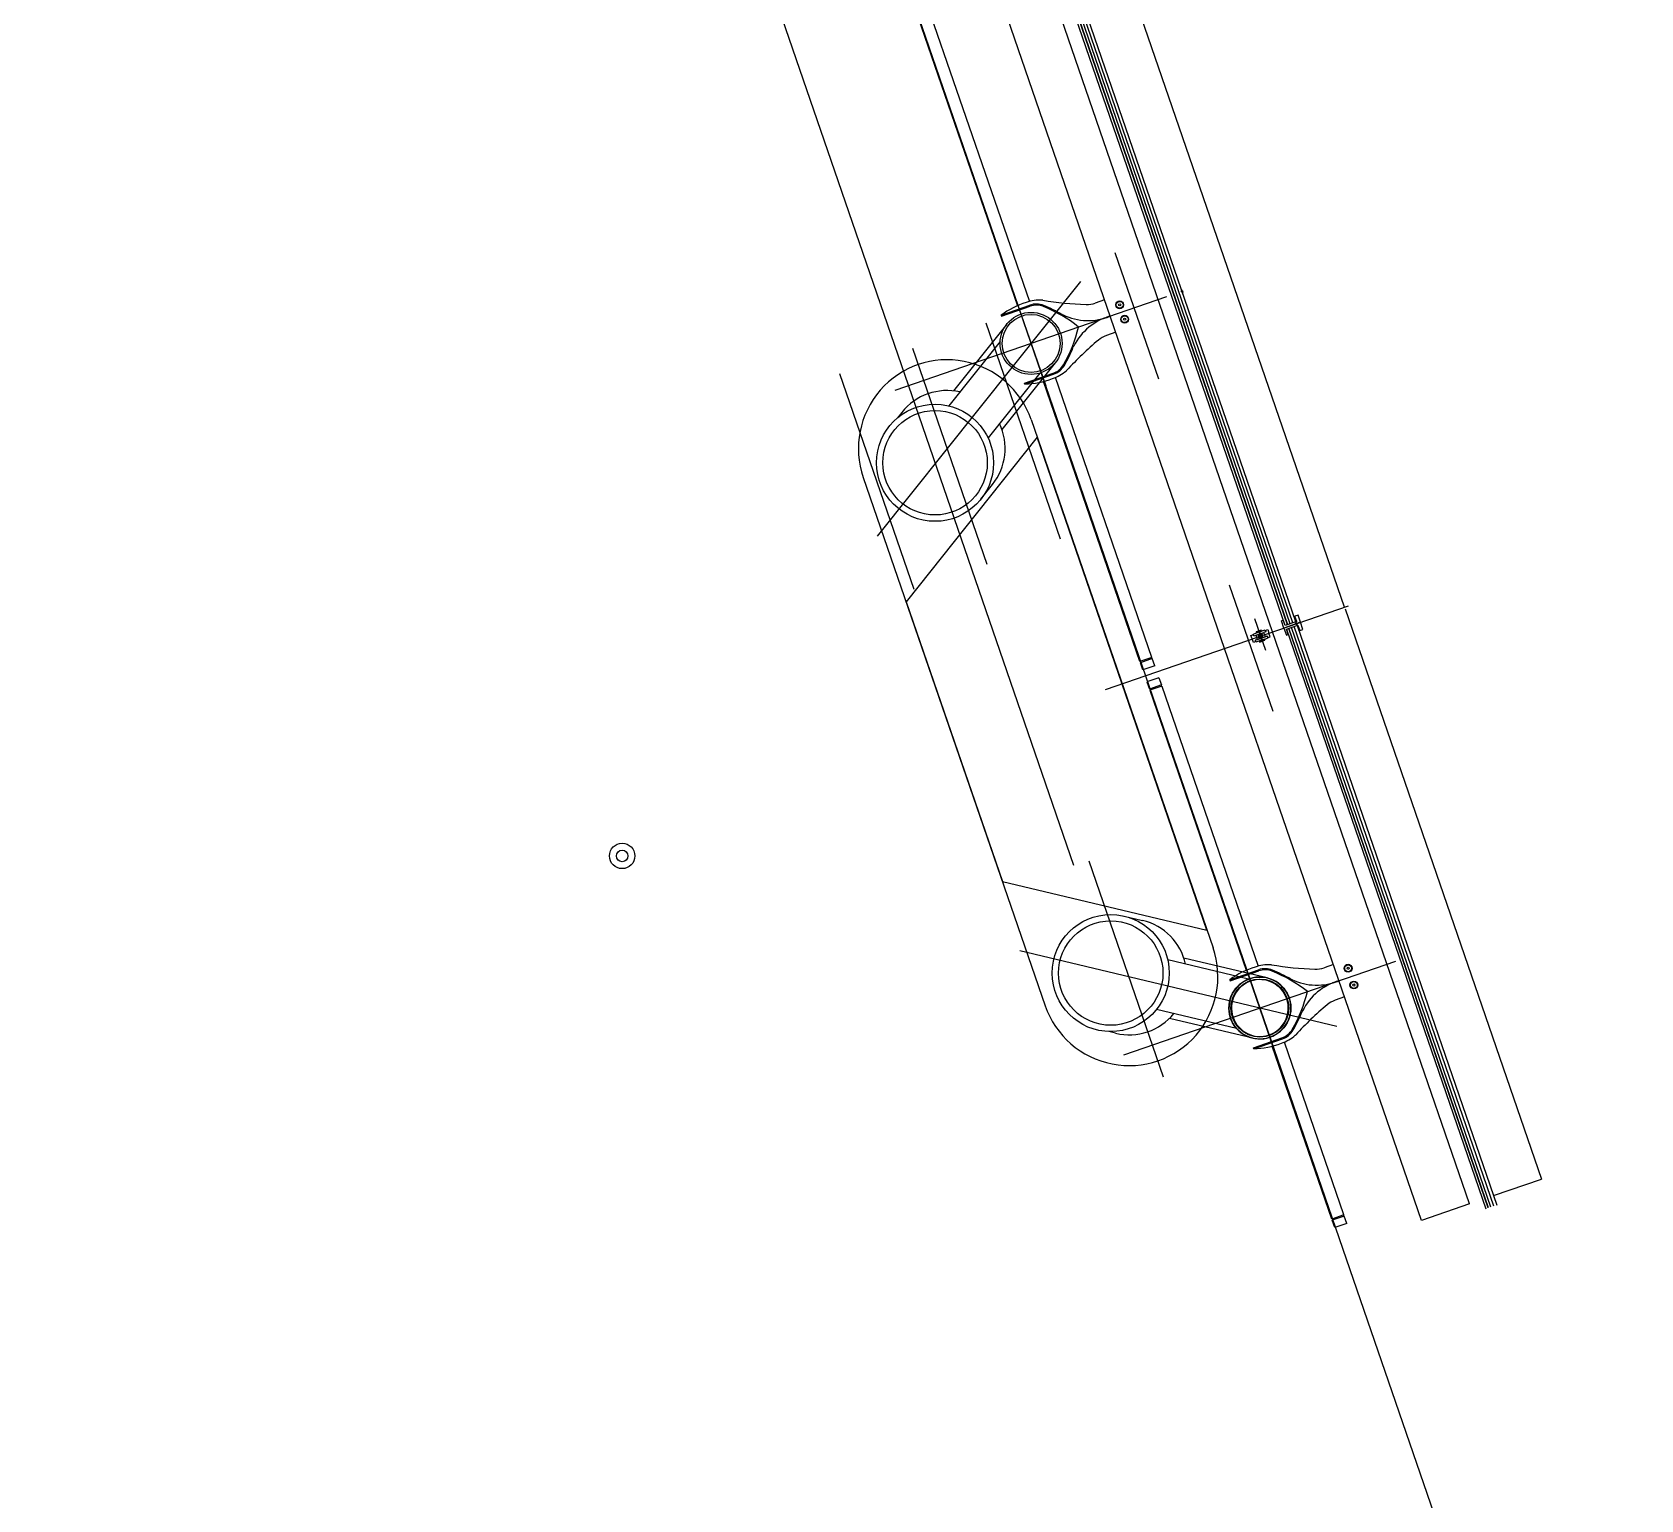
# Model space of a CAD drawing. Extents: x 809487 to 809680, y 818779 to 819225.
# Drawn here: x 809549.46 to 809555.81, y 819142.05 to 819147.84 of the extents above; entities that cross this region are included whole.
import ezdxf

# ---------------------------------------------------------------- set-up
doc = ezdxf.new("R2010")
doc.units = 0
for name, color, linetype in [('F-RC', 7, 'Continuous'), ('MAJ214__', 7, 'Continuous'), ('MAJ270__', 7, 'Continuous'), ('MAJ292__', 7, 'Continuous'), ('MAJ314__', 7, 'Continuous')]:
    doc.layers.add(name, color=color, linetype=linetype)

msp = doc.modelspace()

# ---------------------------------------------------------------- linework, layer by layer
at = {"layer": 'F-RC'}
for p, q in [((809552.8949, 819148.0816), (809553.3494, 819146.7614)), ((809552.9422, 819148.0978), (809553.3966, 819146.7781)), ((809553.8325, 819145.3585), (809553.4524, 819146.4625)), ((809553.8798, 819145.3747), (809553.4998, 819146.4784)), ((809553.8798, 819145.3747), (809553.8325, 819145.3585)), ((809553.8814, 819145.37), (809553.8342, 819145.3537)), ((809553.8439, 819145.3254), (809553.8342, 819145.3537)), ((809553.836, 819145.3544), (809553.8344, 819145.3591)), ((809553.8912, 819145.3416), (809553.8439, 819145.3254)), ((809553.8795, 819145.3694), (809553.8779, 819145.3741)), ((809553.8912, 819145.3416), (809553.8814, 819145.37)), ((809553.9075, 819145.2944), (809553.8602, 819145.2781)), ((809553.8602, 819145.2781), (809553.87, 819145.2497)), ((809553.9075, 819145.2944), (809553.9172, 819145.266)), ((809553.9172, 819145.266), (809553.87, 819145.2497)), ((809553.9189, 819145.2613), (809553.8716, 819145.245)), ((809553.8716, 819145.245), (809554.2518, 819144.1409)), ((809553.8719, 819145.2504), (809553.8735, 819145.2456)), ((809553.9153, 819145.2654), (809553.917, 819145.2606)), ((809553.9189, 819145.2613), (809554.2989, 819144.1576)), ((809554.5895, 819143.1601), (809554.3547, 819143.842)), ((809554.6368, 819143.1764), (809554.4021, 819143.8579)), ((809554.6368, 819143.1764), (809554.5895, 819143.1601)), ((809554.6384, 819143.1717), (809554.5911, 819143.1554)), ((809554.6009, 819143.127), (809554.5911, 819143.1554)), ((809554.593, 819143.1561), (809554.5914, 819143.1608)), ((809554.6482, 819143.1433), (809554.6009, 819143.127)), ((809554.6365, 819143.171), (809554.6349, 819143.1758)), ((809554.6482, 819143.1433), (809554.6384, 819143.1717))]:
    msp.add_line(p, q, dxfattribs=at)
at = {"layer": 'MAJ214__'}
for p, q in [((809554.3555, 819145.4751), (809552.4038, 819151.1435)), ((809554.4146, 819145.5034), (809553.4428, 819148.3257)), ((809554.4153, 819145.5036), (809553.4435, 819148.326)), ((809554.4248, 819145.5069), (809553.4529, 819148.3292)), ((809554.4361, 819145.5108), (809553.4643, 819148.3331)), ((809554.325, 819145.4817), (809554.281, 819145.4666)), ((809554.2901, 819145.4618), (809554.3209, 819145.4724)), ((809554.2908, 819145.4742), (809554.3125, 819145.4817)), ((809554.2914, 819145.4755), (809554.2908, 819145.4742)), ((809554.2908, 819145.4742), (809554.2918, 819145.4714)), ((809554.3113, 819145.4823), (809554.2914, 819145.4755)), ((809554.2918, 819145.4714), (809554.3135, 819145.4789)), ((809554.2941, 819145.4722), (809554.2938, 819145.4716)), ((809554.294, 819145.4711), (809554.2938, 819145.4716)), ((809554.3111, 819145.478), (809554.3118, 819145.4777)), ((809554.3113, 819145.4823), (809554.3125, 819145.4817)), ((809554.3119, 819145.4773), (809554.3118, 819145.4777)), ((809554.3125, 819145.4817), (809554.3135, 819145.4789)), ((809554.3285, 819145.475), (809554.3209, 819145.4724)), ((809554.326, 819145.4808), (809554.3364, 819145.4844)), ((809554.3364, 819145.4844), (809554.3413, 819145.4702)), ((809554.3462, 819145.456), (809554.3413, 819145.4702)), ((809555.132, 819143.2202), (809554.3555, 819145.4751)), ((809555.2063, 819143.204), (809554.4195, 819145.4892)), ((809555.207, 819143.2043), (809554.4202, 819145.4894)), ((809555.2165, 819143.2075), (809554.4297, 819145.4927)), ((809555.2278, 819143.2115), (809554.441, 819145.4966)), ((809554.2703, 819145.4616), (809554.2807, 819145.4652)), ((809554.2752, 819145.4474), (809554.2703, 819145.4616)), ((809554.2801, 819145.4332), (809554.2752, 819145.4474)), ((809554.2905, 819145.4368), (809554.2801, 819145.4332)), ((809554.2823, 819145.4591), (809554.2899, 819145.4618)), ((809554.2956, 819145.4452), (809554.288, 819145.4426)), ((809554.2958, 819145.4453), (809554.3266, 819145.4559)), ((809554.3247, 819145.4462), (809554.303, 819145.4388)), ((809554.303, 819145.4388), (809554.304, 819145.4359)), ((809554.3257, 819145.4434), (809554.304, 819145.4359)), ((809554.3052, 819145.4353), (809554.304, 819145.4359)), ((809554.3049, 819145.4394), (809554.3046, 819145.4404)), ((809554.3052, 819145.4353), (809554.3251, 819145.4421)), ((809554.3229, 819145.4456), (809554.3225, 819145.4465)), ((809554.3247, 819145.4462), (809554.3257, 819145.4434)), ((809554.3251, 819145.4421), (809554.3257, 819145.4434)), ((809554.3358, 819145.4524), (809554.3462, 819145.456))]:
    msp.add_line(p, q, dxfattribs=at)
for points in [[(809553.2852, 819146.7245), (809553.398, 819146.7634)], [(809553.379, 819146.4521), (809553.4918, 819146.4909)], [(809554.2916, 819145.4359), (809554.3355, 819145.451)], [(809554.1875, 819144.104), (809554.3003, 819144.1429)], [(809554.2814, 819143.8316), (809554.3942, 819143.8704)]]:
    msp.add_lwpolyline(points, dxfattribs=at)
for centre, radius in [((809553.7528, 819146.7649), 0.0155), ((809553.7528, 819146.7649), 0.0135), ((809553.7528, 819146.7649), 0.0042), ((809553.7723, 819146.7081), 0.0155), ((809553.7723, 819146.7081), 0.0135), ((809553.7723, 819146.7081), 0.0042), ((809554.6535, 819144.1491), 0.0155), ((809554.6535, 819144.1491), 0.0135), ((809554.6535, 819144.1491), 0.0042), ((809554.6763, 819144.0829), 0.0155), ((809554.6763, 819144.0829), 0.0135), ((809554.6763, 819144.0829), 0.0042)]:
    msp.add_circle(centre, radius, dxfattribs=at)
for centre, radius, start, end in [((809553.4238, 819146.6885), 0.0792, 68.03764, 109), ((809553.2414, 819146.2361), 0.567, 59.89592, 68.03764), ((809553.5358, 819146.7439), 0.02, 239.89592, 251.32459), ((809553.6277, 819146.9336), 0.2307, 244.76877, 292.32268), ((809553.7777, 819146.4982), 0.2307, 105.67731, 153.23123), ((809553.7777, 819146.4982), 0.2307, 105.67731, 112.32268), ((809553.6277, 819146.9336), 0.2307, 285.67731, 292.32268), ((809553.0438, 819146.81), 0.567, 329.96236, 338.10407), ((809553.5884, 819146.5911), 0.02, 146.67541, 158.10407), ((809553.4661, 819146.5658), 0.0792, 289, 329.96236), ((809554.3083, 819145.4588), 0.0109, 101.1265, 116.87349), ((809554.3083, 819145.4588), 0.0095, 18.99991, 72.81736), ((809554.3083, 819145.4588), 0.0095, 146.69488, 199.00008), ((809554.3083, 819145.4588), 0.0095, 199.00008, 251.30512), ((809554.3083, 819145.4588), 0.006, 18.99986, 199.00013), ((809554.3083, 819145.4588), 0.006, 199.00013, 18.99986), ((809554.3083, 819145.4588), 0.0109, 281.1265, 296.87349), ((809554.3083, 819145.4588), 0.0095, 325.18264, 18.99991), ((809554.3261, 819144.068), 0.0792, 68.03764, 109), ((809554.1437, 819143.6156), 0.567, 59.89592, 68.03764), ((809554.4381, 819144.1234), 0.02, 239.89592, 251.32459), ((809554.5301, 819144.3131), 0.2307, 244.76877, 292.32268), ((809554.68, 819143.8777), 0.2307, 105.67731, 153.23123), ((809554.5301, 819144.3131), 0.2307, 285.67731, 292.32268), ((809554.68, 819143.8777), 0.2307, 105.67731, 112.32268), ((809553.9461, 819144.1895), 0.567, 329.96236, 338.10407), ((809554.4908, 819143.9706), 0.02, 146.67541, 158.10407), ((809554.3684, 819143.9453), 0.0792, 289, 329.96236)]:
    msp.add_arc(centre, radius, start, end, dxfattribs=at)
for points, degree in [([(809554.2807, 819145.4659), (809554.2807, 819145.4659), (809554.2807, 819145.466), (809554.2807, 819145.4661), (809554.2807, 819145.4661), (809554.2807, 819145.4662), (809554.2807, 819145.4662), (809554.2808, 819145.4663), (809554.2808, 819145.4663), (809554.2808, 819145.4664), (809554.2808, 819145.4664), (809554.2808, 819145.4665), (809554.2809, 819145.4665), (809554.2809, 819145.4666), (809554.2809, 819145.4666), (809554.281, 819145.4666)], 3), ([(809554.2815, 819145.4597), (809554.2814, 819145.46), (809554.2813, 819145.4604), (809554.2811, 819145.4612), (809554.281, 819145.4618), (809554.2809, 819145.4629), (809554.2808, 819145.4635), (809554.2807, 819145.4646), (809554.2807, 819145.4653), (809554.2807, 819145.4659)], 3), ([(809554.3033, 819145.4686), (809554.3022, 819145.4668), (809554.3012, 819145.4653)], 2), ([(809554.3098, 819145.4683), (809554.3081, 819145.4689), (809554.3061, 819145.4696)], 2), ([(809554.3113, 819145.4678), (809554.3111, 819145.4679), (809554.3109, 819145.4679), (809554.3105, 819145.4681), (809554.3103, 819145.4681), (809554.31, 819145.4682), (809554.31, 819145.4683), (809554.3099, 819145.4683), (809554.3098, 819145.4683), (809554.3098, 819145.4683)], 3), ([(809554.3247, 819145.4645), (809554.3243, 819145.4655), (809554.3239, 819145.4665), (809554.323, 819145.4684), (809554.3225, 819145.4694), (809554.3217, 819145.4707), (809554.3214, 819145.4712), (809554.3211, 819145.4718), (809554.321, 819145.472), (809554.3209, 819145.4723), (809554.3209, 819145.4724), (809554.3209, 819145.4724)], 3), ([(809554.325, 819145.4817), (809554.325, 819145.4818), (809554.325, 819145.4818), (809554.3251, 819145.4817), (809554.3251, 819145.4817), (809554.3252, 819145.4817), (809554.3252, 819145.4817), (809554.3253, 819145.4816), (809554.3253, 819145.4816), (809554.3254, 819145.4816), (809554.3254, 819145.4816), (809554.3255, 819145.4815), (809554.3255, 819145.4815), (809554.3256, 819145.4814), (809554.3256, 819145.4814), (809554.3256, 819145.4813)], 3), ([(809554.3256, 819145.4813), (809554.326, 819145.4809), (809554.3264, 819145.4804), (809554.327, 819145.4794), (809554.3273, 819145.4789), (809554.3279, 819145.4779), (809554.3281, 819145.4774), (809554.3285, 819145.4766), (809554.3286, 819145.4763), (809554.3288, 819145.476)], 3), ([(809554.3288, 819145.4758), (809554.3288, 819145.4758), (809554.3289, 819145.4757), (809554.3289, 819145.4756), (809554.3289, 819145.4755), (809554.3288, 819145.4754), (809554.3288, 819145.4753), (809554.3287, 819145.4752), (809554.3287, 819145.4752), (809554.3286, 819145.4751), (809554.3285, 819145.475), (809554.3285, 819145.475), (809554.3285, 819145.475), (809554.3285, 819145.475)], 3), ([(809554.3288, 819145.4758), (809554.3288, 819145.4758), (809554.3288, 819145.4758), (809554.3288, 819145.4759), (809554.3288, 819145.4759), (809554.3288, 819145.4759), (809554.3288, 819145.476), (809554.3288, 819145.476)], 3), ([(809554.2815, 819145.4597), (809554.2815, 819145.4597), (809554.2815, 819145.4597), (809554.2815, 819145.4596), (809554.2816, 819145.4596), (809554.2816, 819145.4595), (809554.2816, 819145.4595), (809554.2816, 819145.4595)], 3), ([(809554.2823, 819145.4591), (809554.2823, 819145.4591), (809554.2823, 819145.4591), (809554.2823, 819145.4591), (809554.2823, 819145.4591), (809554.2822, 819145.4591), (809554.2821, 819145.4591), (809554.282, 819145.4591), (809554.2819, 819145.4591), (809554.2818, 819145.4592), (809554.2817, 819145.4593), (809554.2816, 819145.4594), (809554.2816, 819145.4594), (809554.2816, 819145.4595)], 3), ([(809554.2877, 819145.4418), (809554.2877, 819145.4419), (809554.2877, 819145.4419), (809554.2876, 819145.442), (809554.2876, 819145.4421), (809554.2877, 819145.4422), (809554.2877, 819145.4423), (809554.2878, 819145.4424), (809554.2878, 819145.4425), (809554.2879, 819145.4425), (809554.288, 819145.4426), (809554.288, 819145.4426), (809554.288, 819145.4426), (809554.288, 819145.4426)], 3), ([(809554.2877, 819145.4418), (809554.2877, 819145.4418), (809554.2877, 819145.4418), (809554.2877, 819145.4418), (809554.2877, 819145.4417), (809554.2877, 819145.4417), (809554.2877, 819145.4417), (809554.2877, 819145.4416)], 3), ([(809554.2909, 819145.4363), (809554.2905, 819145.4368), (809554.2901, 819145.4372), (809554.2895, 819145.4382), (809554.2892, 819145.4387), (809554.2886, 819145.4397), (809554.2884, 819145.4402), (809554.288, 819145.441), (809554.2879, 819145.4413), (809554.2877, 819145.4416)], 3), ([(809554.2899, 819145.4618), (809554.29, 819145.4618), (809554.29, 819145.4618), (809554.2901, 819145.4618)], 2), ([(809554.2899, 819145.4618), (809554.2899, 819145.4617), (809554.29, 819145.4617), (809554.29, 819145.4616), (809554.2901, 819145.4614), (809554.2902, 819145.4608), (809554.2903, 819145.4604), (809554.2904, 819145.4592), (809554.2906, 819145.4581), (809554.291, 819145.4559), (809554.2913, 819145.4547), (809554.2917, 819145.4534), (809554.2918, 819145.4533), (809554.2918, 819145.4531)], 3), ([(809554.2918, 819145.4531), (809554.2922, 819145.4521), (809554.2926, 819145.4512), (809554.2935, 819145.4492), (809554.294, 819145.4482), (809554.2948, 819145.4469), (809554.2951, 819145.4465), (809554.2954, 819145.4458), (809554.2955, 819145.4456), (809554.2956, 819145.4453), (809554.2956, 819145.4453), (809554.2956, 819145.4452)], 3), ([(809554.2958, 819145.4453), (809554.2957, 819145.4452), (809554.2957, 819145.4452), (809554.2956, 819145.4452)], 2), ([(809554.2958, 819145.4453), (809554.2957, 819145.4452), (809554.2957, 819145.4452), (809554.2956, 819145.4452)], 2), ([(809554.3012, 819145.4653), (809554.3012, 819145.4653), (809554.3011, 819145.4653), (809554.3011, 819145.4652), (809554.301, 819145.4651), (809554.3009, 819145.4649), (809554.3008, 819145.4647), (809554.3005, 819145.4644), (809554.3004, 819145.4642), (809554.3003, 819145.464)], 3), ([(809554.3052, 819145.4498), (809554.3054, 819145.4497), (809554.3056, 819145.4497), (809554.306, 819145.4495), (809554.3062, 819145.4495), (809554.3065, 819145.4494), (809554.3066, 819145.4494), (809554.3066, 819145.4493), (809554.3067, 819145.4493), (809554.3067, 819145.4493)], 3), ([(809554.3067, 819145.4493), (809554.3084, 819145.4487), (809554.3104, 819145.4481)], 2), ([(809554.3132, 819145.449), (809554.3143, 819145.4508), (809554.3153, 819145.4523)], 2), ([(809554.3153, 819145.4523), (809554.3153, 819145.4523), (809554.3154, 819145.4523), (809554.3154, 819145.4524), (809554.3155, 819145.4525), (809554.3156, 819145.4527), (809554.3157, 819145.4529), (809554.316, 819145.4532), (809554.3161, 819145.4534), (809554.3162, 819145.4536)], 3), ([(809554.3266, 819145.4559), (809554.3266, 819145.4559), (809554.3266, 819145.4559), (809554.3265, 819145.456), (809554.3264, 819145.4562), (809554.3263, 819145.4568), (809554.3263, 819145.4572), (809554.3261, 819145.4585), (809554.3259, 819145.4595), (809554.3255, 819145.4617), (809554.3252, 819145.4629), (809554.3248, 819145.4642), (809554.3247, 819145.4643), (809554.3247, 819145.4645)], 3), ([(809554.3342, 819145.4585), (809554.3335, 819145.4583), (809554.3329, 819145.458), (809554.3313, 819145.4575), (809554.3303, 819145.4572), (809554.3288, 819145.4566), (809554.3282, 819145.4564), (809554.3272, 819145.4561), (809554.3269, 819145.456), (809554.3266, 819145.4559)], 3), ([(809554.3342, 819145.4585), (809554.3333, 819145.4582), (809554.3324, 819145.4579), (809554.3315, 819145.4576), (809554.3303, 819145.4571), (809554.329, 819145.4567), (809554.3277, 819145.4563), (809554.3273, 819145.4561), (809554.3269, 819145.456), (809554.3266, 819145.4559)], 3), ([(809554.3342, 819145.4585), (809554.3342, 819145.4585), (809554.3342, 819145.4585), (809554.3342, 819145.4585), (809554.3342, 819145.4585), (809554.3343, 819145.4585), (809554.3344, 819145.4585), (809554.3345, 819145.4585), (809554.3346, 819145.4585), (809554.3347, 819145.4584), (809554.3348, 819145.4584), (809554.3349, 819145.4582), (809554.3349, 819145.4582), (809554.3349, 819145.4581)], 3), ([(809554.335, 819145.4579), (809554.335, 819145.4579), (809554.335, 819145.458), (809554.335, 819145.458), (809554.3349, 819145.458), (809554.3349, 819145.4581), (809554.3349, 819145.4581), (809554.3349, 819145.4581)], 3), ([(809554.335, 819145.4579), (809554.3351, 819145.4576), (809554.3352, 819145.4572), (809554.3354, 819145.4564), (809554.3355, 819145.4558), (809554.3356, 819145.4547), (809554.3357, 819145.4541), (809554.3358, 819145.453), (809554.3358, 819145.4524), (809554.3358, 819145.4517)], 3), ([(809554.3358, 819145.4517), (809554.3358, 819145.4517), (809554.3358, 819145.4516), (809554.3358, 819145.4515), (809554.3358, 819145.4515), (809554.3358, 819145.4514), (809554.3358, 819145.4514), (809554.3357, 819145.4513), (809554.3357, 819145.4513), (809554.3357, 819145.4512), (809554.3357, 819145.4512), (809554.3357, 819145.4511), (809554.3356, 819145.4511), (809554.3356, 819145.451), (809554.3356, 819145.451), (809554.3355, 819145.451)], 3)]:
    msp.add_open_spline(points, degree=degree, dxfattribs=at)
at = {"layer": 'MAJ270__'}
for p, q in [((809549.4642, 819156.4823), (809553.5708, 819144.5561)), ((809551.901, 819150.9757), (809553.8545, 819145.3026)), ((809553.9067, 819146.4714), (809553.735, 819146.97)), ((809553.5243, 819146.2614), (809553.3062, 819146.8947)), ((809553.5982, 819146.8571), (809552.7964, 819145.8523)), ((809553.9965, 819146.825), (809554.0014, 819146.8108)), ((809552.8673, 819146.4283), (809553.9393, 819146.7974)), ((809553.3437, 819146.7857), (809553.4611, 819146.4448)), ((809553.2248, 819146.6932), (809553.5179, 819145.842)), ((809552.9364, 819146.5939), (809553.2295, 819145.7427)), ((809552.6481, 819146.4946), (809552.9412, 819145.6434)), ((809554.3579, 819145.1612), (809554.1862, 819145.6598)), ((809554.3579, 819145.1612), (809554.1862, 819145.6598)), ((809553.6974, 819145.2485), (809554.6557, 819145.5784)), ((809554.2846, 819145.5275), (809554.3274, 819145.4032)), ((809554.2846, 819145.5275), (809554.3274, 819145.4032)), ((809554.4477, 819145.5148), (809554.4526, 819145.5006)), ((809554.4477, 819145.5148), (809554.4526, 819145.5006)), ((809553.8545, 819145.3026), (809555.8079, 819139.6294)), ((809553.9261, 819143.7198), (809553.633, 819144.571)), ((809554.1846, 819144.3437), (809554.4027, 819143.7104)), ((809554.6096, 819143.9198), (809553.3592, 819144.218)), ((809553.7696, 819143.8077), (809554.8416, 819144.1769)), ((809554.3652, 819143.8194), (809554.2478, 819144.1603))]:
    msp.add_line(p, q, dxfattribs=at)
for centre, radius in [((809553.999, 819146.8179), 0.003), ((809554.4501, 819145.5077), 0.003), ((809554.4501, 819145.5077), 0.003), ((809551.7908, 819144.592), 0.05), ((809551.7908, 819144.592), 0.0228)]:
    msp.add_circle(centre, radius, dxfattribs=at)
at = {"layer": 'MAJ292__'}
for p, q in [((809554.6392, 819145.5728), (809551.7352, 819154.0068)), ((809554.1664, 819145.41), (809552.2147, 819151.0784)), ((809554.4051, 819145.5001), (809553.4333, 819148.3225)), ((809554.4477, 819145.5148), (809553.4759, 819148.3371)), ((809554.456, 819145.5414), (809554.4437, 819145.5372)), ((809554.451, 819145.5159), (809554.4437, 819145.5372)), ((809554.4658, 819145.513), (809554.456, 819145.5414)), ((809554.6417, 819145.5657), (809555.4156, 819143.3179)), ((809554.3978, 819145.5214), (809554.3905, 819145.5189)), ((809554.4003, 819145.4905), (809554.3905, 819145.5189)), ((809554.4051, 819145.5001), (809554.3978, 819145.5214)), ((809554.4658, 819145.513), (809554.4003, 819145.4905)), ((809554.4658, 819145.513), (809554.4003, 819145.4905)), ((809554.451, 819145.5159), (809554.4051, 819145.5001)), ((809554.41, 819145.4859), (809555.1969, 819143.2008)), ((809554.4526, 819145.5006), (809555.2394, 819143.2154)), ((809554.9429, 819143.1551), (809554.1664, 819145.41)), ((809555.2265, 819143.2528), (809555.4156, 819143.3179)), ((809555.132, 819143.2202), (809554.9429, 819143.1551))]:
    msp.add_line(p, q, dxfattribs=at)
for points in [[(809553.2852, 819146.7245), (809553.2866, 819146.7206), (809553.3994, 819146.7594)], [(809553.6933, 819146.7841), (809553.6565, 819146.7714)], [(809553.7373, 819146.6564), (809553.7005, 819146.6437)], [(809553.379, 819146.4521), (809553.3777, 819146.456), (809553.4905, 819146.4949)], [(809554.4003, 819145.4905), (809554.41, 819145.4621), (809554.4173, 819145.4646), (809554.41, 819145.4859), (809554.4559, 819145.5017), (809554.4632, 819145.4804)], [(809554.4632, 819145.4804), (809554.4755, 819145.4847), (809554.4658, 819145.513)], [(809554.1875, 819144.104), (809554.1889, 819144.1), (809554.3017, 819144.1389)], [(809554.5957, 819144.1636), (809554.5588, 819144.1509)], [(809554.6396, 819144.0359), (809554.6028, 819144.0232)], [(809554.2814, 819143.8316), (809554.28, 819143.8355), (809554.3928, 819143.8744)]]:
    msp.add_lwpolyline(points, dxfattribs=at)
for radius in [0.1223, 0.1143]:
    msp.add_circle((809553.4033, 819146.6128), radius, dxfattribs=at)
for centre, radius, start, end in [((809553.4853, 819146.4505), 0.3393, 107.29394, 126.13928), ((809553.4398, 819146.6112), 0.1724, 87.60393, 108.72489), ((809553.4238, 819146.6885), 0.075, 68.03764, 109), ((809553.4462, 819146.7635), 0.02, 80.57421, 87.60393), ((809553.6689, 819148.1053), 1.3402, 260.57421, 267.92155), ((809553.2414, 819146.2361), 0.5628, 51.63214, 68.03764), ((809553.6239, 819146.8659), 0.1, 267.92155, 289), ((809553.0438, 819146.81), 0.5628, 329.96236, 346.36786), ((809554.5315, 819145.6002), 1.3402, 130.07845, 137.42579), ((809553.733, 819146.5492), 0.1, 109, 130.07845), ((809553.4311, 819146.6365), 0.1724, 289.2751, 310.39607), ((809553.4661, 819146.5658), 0.075, 289, 329.96236), ((809553.5298, 819146.5205), 0.02, 310.39607, 317.42579), ((809553.368, 819146.7912), 0.3393, 271.86071, 290.70605), ((809554.3876, 819143.83), 0.3393, 107.29394, 126.13928), ((809554.3421, 819143.9907), 0.1724, 87.60393, 108.72489), ((809554.3261, 819144.068), 0.075, 68.03764, 109), ((809554.3485, 819144.143), 0.02, 80.57421, 87.60393), ((809554.5712, 819145.4848), 1.3402, 260.57421, 267.92155), ((809554.1437, 819143.6156), 0.5628, 51.63214, 68.03764), ((809554.5263, 819144.2454), 0.1, 267.92155, 289), ((809554.3056, 819143.9923), 0.122, 19, 199), ((809554.3056, 819143.9923), 0.112, 19, 199), ((809554.3056, 819143.9923), 0.122, 199, 19), ((809554.3056, 819143.9923), 0.112, 199, 19), ((809553.9461, 819144.1895), 0.5628, 329.96236, 346.36786), ((809554.6353, 819143.9287), 0.1, 109, 130.07845), ((809555.4338, 819142.9797), 1.3402, 130.07845, 137.42579), ((809554.3334, 819144.016), 0.1724, 289.2751, 310.39607), ((809554.3684, 819143.9453), 0.075, 289, 329.96236), ((809554.4322, 819143.9), 0.02, 310.39607, 317.42579), ((809554.2703, 819144.1707), 0.3393, 271.86071, 290.70605)]:
    msp.add_arc(centre, radius, start, end, dxfattribs=at)
msp.add_open_spline([(809554.2916, 819145.4359), (809554.2915, 819145.4359), (809554.2915, 819145.4359), (809554.2914, 819145.4359), (809554.2914, 819145.4359), (809554.2913, 819145.4359), (809554.2913, 819145.4359), (809554.2912, 819145.436), (809554.2912, 819145.436), (809554.2911, 819145.436), (809554.2911, 819145.436), (809554.291, 819145.4361), (809554.291, 819145.4361), (809554.2909, 819145.4362), (809554.2909, 819145.4362), (809554.2909, 819145.4363)], degree=3, dxfattribs=at)
at = {"layer": 'MAJ314__'}
for p, q in [((809553.3077, 819146.6891), (809553.0975, 819146.4256)), ((809553.2813, 819146.6202), (809553.0789, 819146.3666)), ((809553.4376, 819146.4955), (809553.2338, 819146.24)), ((809553.4989, 819146.5366), (809553.2886, 819146.2731)), ((809552.894, 819146.3409), (809552.8771, 819146.3197)), ((809553.4036, 819146.3124), (809554.1208, 819144.2292)), ((809552.7417, 819146.0845), (809553.459, 819144.0013)), ((809553.2052, 819145.9981), (809553.2513, 819146.0559)), ((809553.771, 819144.3547), (809553.843, 819144.3375)), ((809554.2604, 819144.1059), (809553.9425, 819144.1817)), ((809554.334, 819144.1112), (809554.0061, 819144.1894)), ((809554.214, 819143.9113), (809553.8984, 819143.9866)), ((809554.2773, 819143.8734), (809553.9493, 819143.9516)), ((809553.7369, 819143.893), (809553.7105, 819143.8993))]:
    msp.add_line(p, q, dxfattribs=at)
msp.add_lwpolyline([(809554.0968, 819144.2991), (809553.4276, 819146.2425), (809552.9105, 819145.5943), (809553.2902, 819144.4914), (809554.0968, 819144.2991)], dxfattribs=at)
for centre, radius in [((809553.4033, 819146.6128), 0.1223), ((809553.4033, 819146.6128), 0.1143), ((809553.0247, 819146.1421), 0.2309), ((809553.0247, 819146.1421), 0.2059), ((809553.7175, 819144.1301), 0.2309), ((809553.7175, 819144.1301), 0.2059), ((809554.3056, 819143.9923), 0.1223), ((809554.3056, 819143.9923), 0.1143)]:
    msp.add_circle(centre, radius, dxfattribs=at)
for centre, radius, start, end in [((809553.0726, 819146.1984), 0.35, 19, 199.00003), ((809553.0726, 819146.1984), 0.2285, 77.36555, 141.41268), ((809553.0726, 819146.1984), 0.2285, 321.42148, 25.45906), ((809553.7899, 819144.1153), 0.2285, 12.54094, 76.57852), ((809553.7899, 819144.1153), 0.35, 198.9995, 19.00002), ((809553.7899, 819144.1153), 0.2285, 256.58732, 320.63445)]:
    msp.add_arc(centre, radius, start, end, dxfattribs=at)

doc.saveas('drawing.dxf')
